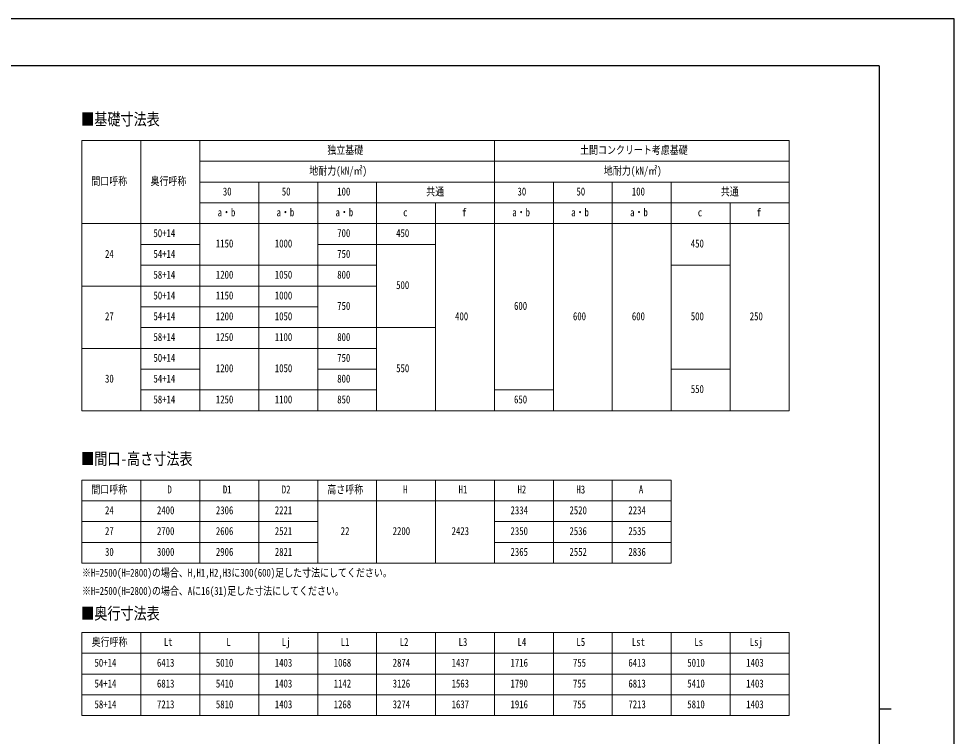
# Model space of a CAD drawing. Units: millimetres, scale not verified. Extents: x -14718 to 14718, y -10397 to 10401.
# Drawn here: x 1223 to 14718, y 45 to 10401 of the extents above; entities that cross this region are included whole.
import ezdxf
from ezdxf.enums import TextEntityAlignment as Align

# ---------------------------------------------------------------- set-up
doc = ezdxf.new("R2010")
doc.units = ezdxf.units.MM
doc.header["$LTSCALE"] = 50
doc.layers.add('0-1_TABLE1', color=7, linetype='Continuous', lineweight=18)
doc.layers.add('0-2_USER1', color=3, linetype='Continuous')
doc.layers.add('0-8_YKK_ZWAK', color=7, linetype='Continuous')
doc.styles.add('ＭＳ ゴシック', font='')
doc.styles.get('ＭＳ ゴシック').set_extended_font_data('MS Gothic')

msp = doc.modelspace()

# ---------------------------------------------------------------- linework, layer by layer
at = {"layer": '0-1_TABLE1'}
for p, q in [((2134.87, 8643.26), (12334.87, 8643.26)), ((2134.87, 8643.26), (2134.87, 4743.26)), ((2984.87, 8643.26), (2984.87, 4743.26)), ((8084.87, 8643.26), (8084.87, 4743.26)), ((3834.87, 8343.26), (12334.87, 8343.26)), ((3834.87, 8043.26), (12334.87, 8043.26)), ((8934.87, 8043.26), (8934.87, 4743.26)), ((9784.87, 8043.26), (9784.87, 4743.26)), ((10634.87, 8043.26), (10634.87, 4743.26)), ((3834.87, 7743.26), (12334.87, 7743.26)), ((7234.87, 7743.26), (7234.87, 4743.26)), ((11484.87, 7743.26), (11484.87, 4743.26)), ((2984.87, 7143.26), (3834.87, 7143.26)), ((5534.87, 7143.26), (7234.87, 7143.26)), ((10634.87, 6843.26), (11484.87, 6843.26)), ((2984.87, 5343.26), (3834.87, 5343.26)), ((5534.87, 5343.26), (6384.87, 5343.26)), ((10634.87, 5343.26), (11484.87, 5343.26)), ((8084.87, 5043.26), (8934.87, 5043.26)), ((2134.87, 3743.26), (10634.87, 3743.26)), ((2134.87, 3743.26), (2134.87, 2543.26)), ((2984.87, 3743.26), (2984.87, 2543.26)), ((3834.87, 3743.26), (3834.87, 2543.26)), ((4684.87, 3743.26), (4684.87, 2543.26)), ((5534.87, 3743.26), (5534.87, 2543.26)), ((6384.87, 3743.26), (6384.87, 2543.26)), ((7234.87, 3743.26), (7234.87, 2543.26)), ((8084.87, 3743.26), (8084.87, 2543.26)), ((8934.87, 3743.26), (8934.87, 2543.26)), ((9784.87, 3743.26), (9784.87, 2543.26)), ((10634.87, 3743.26), (10634.87, 2543.26)), ((2134.87, 3443.26), (10634.87, 3443.26)), ((2134.87, 3143.26), (5534.87, 3143.26)), ((8084.87, 3143.26), (10634.87, 3143.26)), ((2134.87, 2843.26), (5534.87, 2843.26)), ((8084.87, 2843.26), (10634.87, 2843.26)), ((2134.87, 2543.26), (10634.87, 2543.26)), ((2134.87, 1543.26), (12334.87, 1543.26)), ((2134.87, 1543.26), (2134.87, 343.26)), ((2984.87, 1543.26), (2984.87, 343.26)), ((3834.87, 1543.26), (3834.87, 343.26)), ((4684.87, 1543.26), (4684.87, 343.26)), ((5534.87, 1543.26), (5534.87, 343.26)), ((6384.87, 1543.26), (6384.87, 343.26)), ((7234.87, 1543.26), (7234.87, 343.26)), ((8084.87, 1543.26), (8084.87, 343.26)), ((8934.87, 1543.26), (8934.87, 343.26)), ((9784.87, 1543.26), (9784.87, 343.26)), ((10634.87, 1543.26), (10634.87, 343.26)), ((11484.87, 1543.26), (11484.87, 343.26)), ((12334.87, 1543.26), (12334.87, 343.26)), ((2134.87, 1243.26), (12334.87, 1243.26)), ((2134.87, 943.26), (12334.87, 943.26)), ((2134.87, 643.26), (12334.87, 643.26)), ((2134.87, 343.26), (12334.87, 343.26))]:
    msp.add_line(p, q, dxfattribs=at)
for points in [[(3834.87, 8643.26), (3834.87, 7443.26), (3834.87, 6543.26), (3834.87, 6243.26), (3834.87, 5943.26), (3834.87, 4743.26)], [(12334.87, 8643.26), (12334.87, 7743.26), (12334.87, 4743.26)], [(4684.87, 8043.26), (4684.87, 6843.26), (4684.87, 4743.26)], [(5534.87, 8043.26), (5534.87, 6843.26), (5534.87, 6543.26), (5534.87, 5343.26), (5534.87, 4743.26)], [(6384.87, 8043.26), (6384.87, 5943.26), (6384.87, 4743.26)], [(2134.87, 7443.26), (2984.87, 7443.26), (3834.87, 7443.26), (12334.87, 7443.26)], [(2984.87, 6843.26), (3834.87, 6843.26), (6384.87, 6843.26)], [(2134.87, 6543.26), (2984.87, 6543.26), (3834.87, 6543.26), (6384.87, 6543.26)], [(2984.87, 6243.26), (3834.87, 6243.26), (5534.87, 6243.26)], [(2984.87, 5943.26), (4684.87, 5943.26), (7234.87, 5943.26)], [(2134.87, 5643.26), (2984.87, 5643.26), (3834.87, 5643.26), (6384.87, 5643.26)], [(2984.87, 5043.26), (3834.87, 5043.26), (6384.87, 5043.26)], [(2134.87, 4743.26), (3834.87, 4743.26), (7234.87, 4743.26), (8084.87, 4743.26), (9784.87, 4743.26), (12334.87, 4743.26)]]:
    msp.add_lwpolyline(points, dxfattribs=at)
at = {"layer": '0-8_YKK_ZWAK'}
for p, q in [((13632.57, 9718.4), (-13667.43, 9718.4)), ((13632.57, 9718.4), (13632.57, -8831.6)), ((13632.57, 443.4), (13807.57, 443.4))]:
    msp.add_line(p, q, dxfattribs=at)
msp.add_lwpolyline([(-14717.5, -10389.1), (14717.5, -10389.1), (14717.5, 10400.9), (-14717.5, 10400.9)], close=True, dxfattribs=at)

# ---------------------------------------------------------------- texts
at = {"layer": '0-1_TABLE1', "style": 'ＭＳ ゴシック', "width": 0.8}
for s, p in [('独立基礎', (5674.27, 8414.51)), ('土間コンクリート考慮基礎', (9319.47, 8414.51)), ('地耐力(kN/㎡)', (5413.87, 8114.51)), ('地耐力(kN/㎡)', (9663.87, 8114.51)), ('間口呼称', (2270.07, 7964.51)), ('奥行呼称', (3124.27, 7964.51)), ('30', (4167.47, 7814.51)), ('50', (5017.47, 7814.51)), ('100', (5817.07, 7814.51)), ('共通', (7100.47, 7814.51)), ('30', (8417.47, 7814.51)), ('50', (9267.47, 7814.51)), ('100', (10067.07, 7814.51)), ('共通', (11350.47, 7814.51)), ('a・b', (4091.87, 7514.51)), ('a・b', (4941.87, 7514.51)), ('a・b', (5791.87, 7514.51)), ('c', (6767.87, 7514.51)), ('f', (7617.87, 7514.51)), ('a・b', (8341.87, 7514.51)), ('a・b', (9191.87, 7514.51)), ('a・b', (10041.87, 7514.51)), ('c', (11017.87, 7514.51)), ('f', (11867.87, 7514.51)), ('50+14', (3166.27, 7214.51)), ('700', (5817.07, 7214.51)), ('450', (6667.07, 7214.51)), ('1150', (4066.67, 7064.51)), ('1000', (4916.67, 7064.51)), ('450', (10917.07, 7064.51)), ('24', (2467.47, 6914.51)), ('54+14', (3166.27, 6914.51)), ('750', (5817.07, 6914.51)), ('58+14', (3166.27, 6614.51)), ('1200', (4066.67, 6614.51)), ('1050', (4916.67, 6614.51)), ('800', (5817.07, 6614.51)), ('500', (6667.07, 6464.51)), ('50+14', (3166.27, 6314.51)), ('1150', (4066.67, 6314.51)), ('1000', (4916.67, 6314.51)), ('750', (5817.07, 6164.51)), ('600', (8367.07, 6164.51)), ('27', (2467.47, 6014.51)), ('54+14', (3166.27, 6014.51)), ('1200', (4066.67, 6014.51)), ('1050', (4916.67, 6014.51)), ('400', (7517.07, 6014.51)), ('600', (9217.07, 6014.51)), ('600', (10067.07, 6014.51)), ('500', (10917.07, 6014.51)), ('250', (11767.07, 6014.51)), ('58+14', (3166.27, 5714.51)), ('1250', (4066.67, 5714.51)), ('1100', (4916.67, 5714.51)), ('800', (5817.07, 5714.51)), ('50+14', (3166.27, 5414.51)), ('750', (5817.07, 5414.51)), ('1200', (4066.67, 5264.51)), ('1050', (4916.67, 5264.51)), ('550', (6667.07, 5264.51)), ('30', (2467.47, 5114.51)), ('800', (5817.07, 5114.51)), ('54+14', (3166.27, 5114.51)), ('550', (10917.07, 4964.51)), ('58+14', (3166.27, 4814.51)), ('1250', (4066.67, 4814.51)), ('1100', (4916.67, 4814.51)), ('850', (5817.07, 4814.51)), ('650', (8367.07, 4814.51)), ('間口呼称', (2270.07, 3514.51)), ('D', (3367.87, 3514.51)), ('D1', (4167.47, 3514.51)), ('D2', (5017.47, 3514.51)), ('高さ呼称', (5674.27, 3514.51)), ('H', (6767.87, 3514.51)), ('H1', (7567.47, 3514.51)), ('H2', (8417.47, 3514.51)), ('H3', (9267.47, 3514.51)), ('A', (10167.87, 3514.51)), ('24', (2467.47, 3214.51)), ('2400', (3216.67, 3214.51)), ('2306', (4066.67, 3214.51)), ('2221', (4916.67, 3214.51)), ('2334', (8316.67, 3214.51)), ('2520', (9166.67, 3214.51)), ('2234', (10016.67, 3214.51)), ('27', (2467.47, 2914.51)), ('2700', (3216.67, 2914.51)), ('2606', (4066.67, 2914.51)), ('2521', (4916.67, 2914.51)), ('22', (5867.47, 2914.51)), ('2200', (6616.67, 2914.51)), ('2423', (7466.67, 2914.51)), ('2350', (8316.67, 2914.51)), ('2536', (9166.67, 2914.51)), ('2535', (10016.67, 2914.51)), ('30', (2467.47, 2614.51)), ('3000', (3216.67, 2614.51)), ('2906', (4066.67, 2614.51)), ('2821', (4916.67, 2614.51)), ('2365', (8316.67, 2614.51)), ('2552', (9166.67, 2614.51)), ('2836', (10016.67, 2614.51)), ('奥行呼称', (2274.27, 1314.51)), ('Lt', (3317.47, 1314.51)), ('L', (4217.87, 1314.51)), ('Lj', (5017.47, 1314.51)), ('L1', (5867.47, 1314.51)), ('L2', (6717.47, 1314.51)), ('L3', (7567.47, 1314.51)), ('L4', (8417.47, 1314.51)), ('L5', (9267.47, 1314.51)), ('Lst', (10067.07, 1314.51)), ('Ls', (10967.47, 1314.51)), ('Lsj', (11767.07, 1314.51)), ('50+14', (2316.27, 1014.51)), ('6413', (3216.67, 1014.51)), ('5010', (4066.67, 1014.51)), ('1403', (4916.67, 1014.51)), ('1068', (5766.67, 1014.51)), ('2874', (6616.67, 1014.51)), ('1437', (7466.67, 1014.51)), ('1716', (8316.67, 1014.51)), ('755', (9217.07, 1014.51)), ('6413', (10016.67, 1014.51)), ('5010', (10866.67, 1014.51)), ('1403', (11716.67, 1014.51)), ('54+14', (2316.27, 714.51)), ('6813', (3216.67, 714.51)), ('5410', (4066.67, 714.51)), ('1403', (4916.67, 714.51)), ('1142', (5766.67, 714.51)), ('3126', (6616.67, 714.51)), ('1563', (7466.67, 714.51)), ('1790', (8316.67, 714.51)), ('755', (9217.07, 714.51)), ('6813', (10016.67, 714.51)), ('5410', (10866.67, 714.51)), ('1403', (11716.67, 714.51)), ('58+14', (2316.27, 414.51)), ('7213', (3216.67, 414.51)), ('5810', (4066.67, 414.51)), ('1403', (4916.67, 414.51)), ('1268', (5766.67, 414.51)), ('3274', (6616.67, 414.51)), ('1637', (7466.67, 414.51)), ('1916', (8316.67, 414.51)), ('755', (9217.07, 414.51)), ('7213', (10016.67, 414.51)), ('5810', (10866.67, 414.51)), ('1403', (11716.67, 414.51))]:
    msp.add_text(s, height=115.5, dxfattribs=at).set_placement(p, align=Align.BOTTOM_LEFT)
at = {"layer": '0-2_USER1', "style": 'ＭＳ ゴシック', "width": 0.8}
for s, height, p in [('■基礎寸法表', 173.2, (2123.29, 8811.6)), ('■間口-高さ寸法表', 173.2, (2123.29, 3911.1)), ('※H=2500(H=2800)の場合、H,H1,H2,H3に300(600)足した寸法にしてください。', 115.5, (2134.87, 2313.11)), ('※H=2500(H=2800)の場合、Aに16(31)足した寸法にしてください。', 115.5, (2134.87, 2050.61)), ('■奥行寸法表', 173.2, (2123.29, 1680.96))]:
    msp.add_text(s, height=height, dxfattribs=at).set_placement(p, align=Align.BOTTOM_LEFT)

doc.saveas('drawing.dxf')
